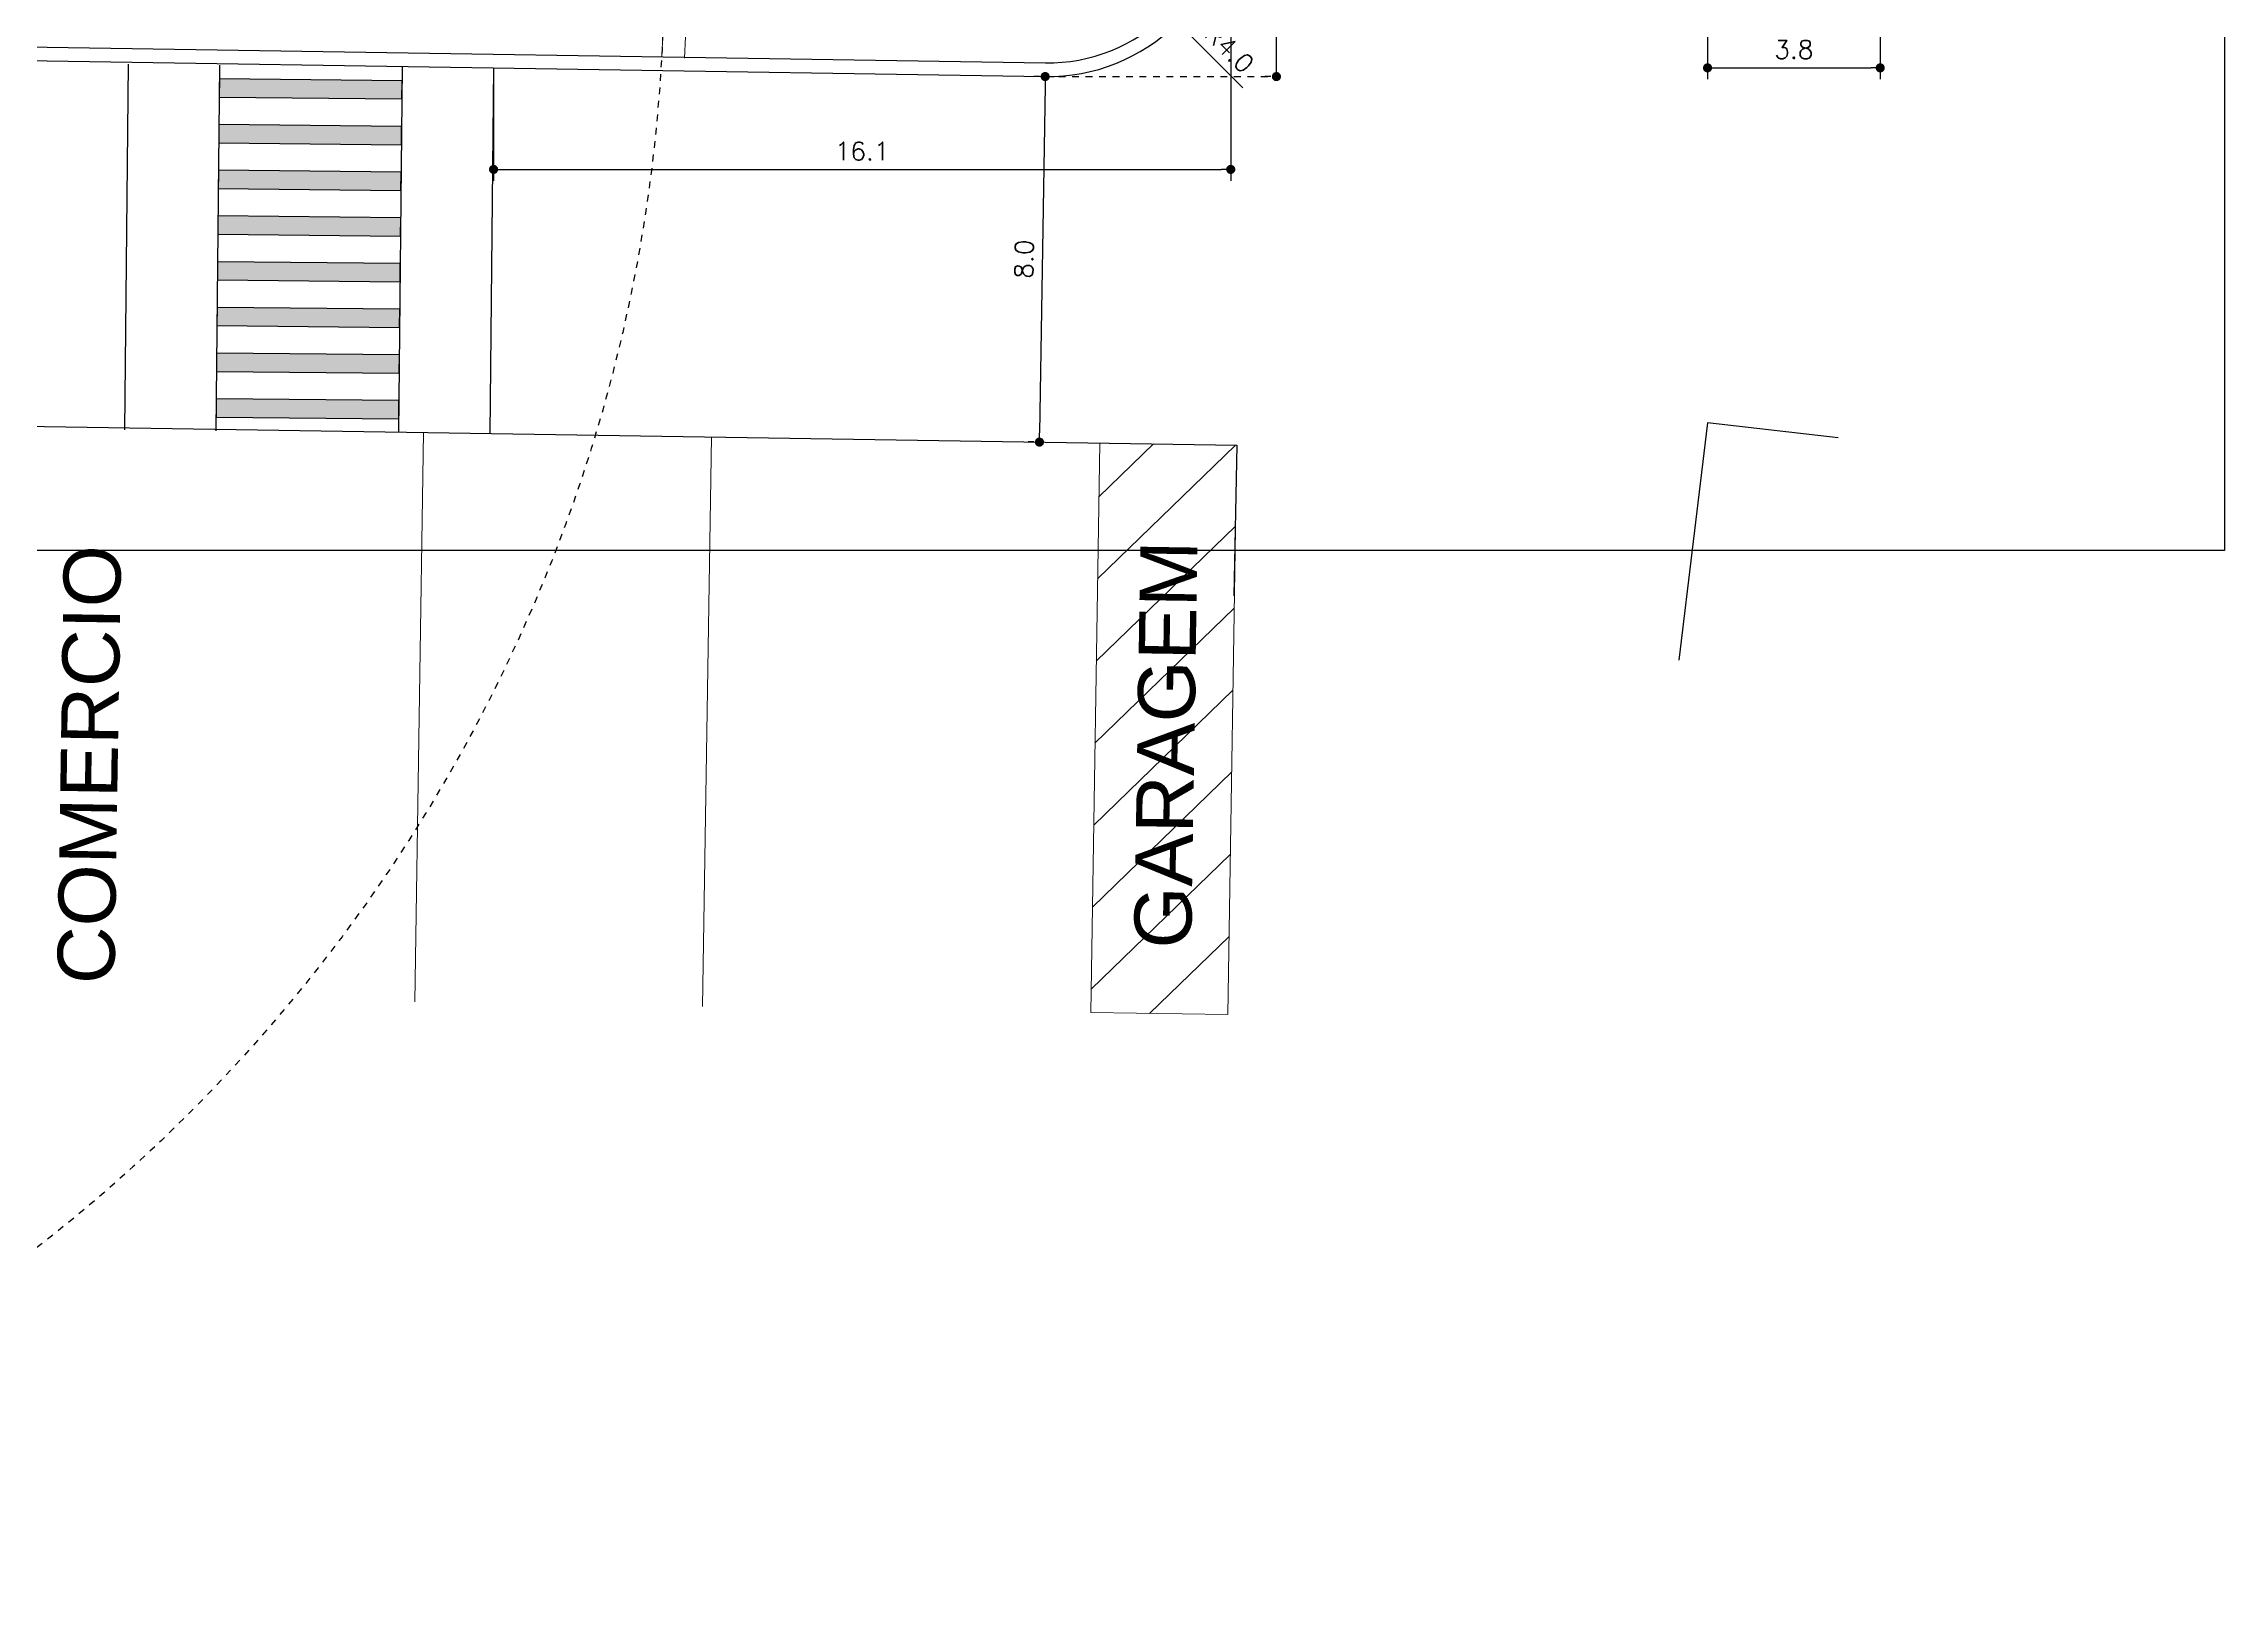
# Model space of a CAD drawing. Extents: x 387222 to 388513, y 9633222 to 9634061.
# Drawn here: x 388007.27 to 388055.01, y 9633291.12 to 9633324.92 of the extents above; entities that cross this region are included whole.
import ezdxf

# ---------------------------------------------------------------- set-up
doc = ezdxf.new("R2010")
doc.units = 0
doc.header["$LTSCALE"] = 0.04921259842519685
doc.header["$PDSIZE"] = -2.5
doc.linetypes.add('ACAD_PROJEÇÃO', pattern=[0.2, 0.1, -0.1])
doc.layers.get('Defpoints').update_dxf_attribs({"color": 8})
for name, color, linetype in [('AI-Cotas', 12, 'Continuous'), ('Camada 1', 7, 'Continuous'), ('MEIO-FIO', 3, 'Continuous'), ('PROJEÇÃO', 8, 'ACAD_PROJEÇÃO'), ('SINAH_IMPLANTAR', 7, 'Continuous')]:
    doc.layers.add(name, color=color, linetype=linetype)
doc.layers.add('ARQ_PISO', color=7, linetype='Continuous', lineweight=13)
doc.layers.add('Layout', color=8, linetype='Continuous', lineweight=13)
doc.styles.add('RS200', font='romans.shx', dxfattribs={"height": 0.4})
doc.styles.add('T7', font='arial.ttf')
doc.dimstyles.new('Cota 200', dxfattribs={"dimscale": 0.2, "dimtxt": 0.4, "dimasz": 1, "dimexe": 1.25, "dimexo": 0.625, "dimgap": 1, "dimtad": 1, "dimzin": 4, "dimdsep": 46, "dimtxsty": 'RS200', "dimblk": 'DOT', "dimcen": 0.1, "dimclrt": 2, "dimadec": 0, "dimazin": 0, "dimtfac": 1, "dimtix": 1, "dimtmove": 0, "dimatfit": 3, "dimldrblk": 'DOT', "dimfxl": 1, "dimarcsym": 0})

# ---------------------------------------------------------------- blocks, each defined once
blk = doc.blocks.new('A$C2188079F')
at = {"layer": 'Layout'}
h = blk.add_hatch(dxfattribs=at)
h.set_pattern_fill('LINE', color=256, scale=0.4, angle=45.80543982138884, style=0)
h.set_pattern_definition([(45.80543982138884, (2.069106477312744, 57.00632724538445), (-0.9105605299318542, 0.8853132334548156), [])])
h.paths.add_polyline_path([(41.19592950423248, 12.90303795412183), (38.19622592255473, 12.86086661182344), (38.37141798762605, 0.3992221169173717), (41.3711215693038, 0.4413934592157602)])
for p, q in [((3.158347681164742e-07, 12.32388486340642), (41.19592950423248, 12.90303795412183)), ((41.19592950423248, 12.90303795412183), (41.3711215693038, 0.4413934592157602)), ((9.799032016017009, 12.46164458058774), (9.974224081030115, 8.568167686462402e-08)), ((23.39768825296778, 12.65282132849097), (23.57288031798089, 0.1911768335849047)), ((29.69706577446777, 12.74138114415109), (29.87225783948088, 0.2797366511076689)), ((38.19622592255473, 12.86086661182344), (38.37141798762605, 0.3992221169173717)), ((41.3711215693038, 0.4413934592157602), (38.37141798762605, 0.3992221169173717))]:
    blk.add_line(p, q, dxfattribs=at)
at = {"layer": 'Layout', "char_height": 1.25, "width": 15.72225240717143, "attachment_point": 1, "rotation": 90.80543982138883, "style": 'T7'}
for s, insert in [('GARAGEM', (39.2760995500721, 1.837821006774902)), ('COMERCIO', (15.73768913687672, 0.3603971693664789))]:
    blk.add_mtext(s, dxfattribs=dict(at, insert=insert))
blk = doc.blocks.new('A$C25162ABB')
at = {"layer": 'SINAH_IMPLANTAR'}
h = blk.add_hatch(color=256, dxfattribs=at)
h.dxf.hatch_style = 1
h.paths.add_polyline_path([(2.018109218392055, 7.351167233660817), (6.016661224479321, 7.458786258473992), (6.005899321986362, 7.85864146053791), (2.007347315899096, 7.751022435724735)])
h = blk.add_hatch(color=256, dxfattribs=at)
h.dxf.hatch_style = 1
h.paths.add_polyline_path([(2.045013973664027, 6.35152923129499), (6.043565979751293, 6.459148256108165), (6.032804077258334, 6.859003458172083), (2.034252071171068, 6.751384433358908)])
h = blk.add_hatch(color=256, dxfattribs=at)
h.dxf.hatch_style = 1
h.paths.add_polyline_path([(2.071918728819583, 5.351891230791807), (6.070470734906849, 5.459510255604982), (6.059708832413889, 5.8593654576689), (2.061156826326624, 5.751746432855725)])
h = blk.add_hatch(color=256, dxfattribs=at)
h.dxf.hatch_style = 1
h.paths.add_polyline_path([(2.098823484091554, 4.352253226563334), (6.09737549017882, 4.45987225137651), (6.086613587685861, 4.859727453440428), (2.088061581598595, 4.752108428627253)])
h = blk.add_hatch(color=256, dxfattribs=at)
h.dxf.hatch_style = 1
h.paths.add_polyline_path([(2.12572823924711, 3.352615227922797), (6.124280245334376, 3.460234252735972), (6.113518342841417, 3.860089454799891), (2.114966336754151, 3.752470429986715)])
h = blk.add_hatch(color=256, dxfattribs=at)
h.dxf.hatch_style = 1
h.paths.add_polyline_path([(2.152632994402666, 2.35297722555697), (6.151185000489932, 2.460596250370145), (6.140423097996973, 2.860451452434063), (2.141871091909707, 2.752832427620888)])
h = blk.add_hatch(color=256, dxfattribs=at)
h.dxf.hatch_style = 1
h.paths.add_polyline_path([(2.179537749558222, 1.353339226916432), (6.178089755645487, 1.460958251729608), (6.167327853152528, 1.860813453793526), (2.168775847065262, 1.75319442898035)])
h = blk.add_hatch(color=256, dxfattribs=at)
h.dxf.hatch_style = 1
h.paths.add_polyline_path([(2.206442504830193, 0.3537012226879597), (6.204994510917459, 0.4613202475011349), (6.1942326084245, 0.861175449565053), (2.195680602337234, 0.7535564247518778)])
at = {"layer": 'Camada 1'}
for points in [[(5.997827895567752, 8.158532856032252), (6.213065935648046, 0.1614289004355669)], [(7.997103898669593, 8.212342366576195), (8.212341938749887, 0.2152384109795094)], [(-1.137377694249153e-07, 7.997104324400425), (0.2152379263425246, 3.688037395477295e-07)], [(1.999275889364071, 8.050913834944367), (2.214513929444365, 0.053809879347682)]]:
    blk.add_lwpolyline(points, dxfattribs=at)
at = {"layer": 'SINAH_IMPLANTAR'}
for points in [[(2.018109218392055, 7.351167233660817), (6.016661224479321, 7.458786258473992), (6.005899321986362, 7.85864146053791), (2.007347315899096, 7.751022435724735)], [(2.045013973664027, 6.35152923129499), (6.043565979751293, 6.459148256108165), (6.032804077258334, 6.859003458172083), (2.034252071171068, 6.751384433358908)], [(2.071918728819583, 5.351891230791807), (6.070470734906849, 5.459510255604982), (6.059708832413889, 5.8593654576689), (2.061156826326624, 5.751746432855725)], [(2.098823484091554, 4.352253226563334), (6.09737549017882, 4.45987225137651), (6.086613587685861, 4.859727453440428), (2.088061581598595, 4.752108428627253)], [(2.12572823924711, 3.352615227922797), (6.124280245334376, 3.460234252735972), (6.113518342841417, 3.860089454799891), (2.114966336754151, 3.752470429986715)], [(2.152632994402666, 2.35297722555697), (6.151185000489932, 2.460596250370145), (6.140423097996973, 2.860451452434063), (2.141871091909707, 2.752832427620888)], [(2.179537749558222, 1.353339226916432), (6.178089755645487, 1.460958251729608), (6.167327853152528, 1.860813453793526), (2.168775847065262, 1.75319442898035)], [(2.206442504830193, 0.3537012226879597), (6.204994510917459, 0.4613202475011349), (6.1942326084245, 0.861175449565053), (2.195680602337234, 0.7535564247518778)]]:
    blk.add_lwpolyline(points, close=True, dxfattribs=at)
blk = doc.blocks.new('_Dot')
at = {"color": 0, "linetype": 'ByBlock', "lineweight": -2}
blk.add_line((-0.5, 0), (-1, 0), dxfattribs=at)
at = {"color": 0, "linetype": 'ByBlock', "const_width": 0.5}
blk.add_lwpolyline([(-0.25, 0, 1), (0.25, 0, 1)], format="xyb", close=True, dxfattribs=at)
blk = doc.blocks.new('*D222')
at = {"layer": 'AI-Cotas', "color": 0, "lineweight": -2, "transparency": 16777216}
for p, q in [((388029.2574345414, 9633328.199526604), (388032.092754567, 9633325.378009226)), ((388033.5239161057, 9633323.953814737), (388032.2345205685, 9633325.236933356))]:
    blk.add_line(p, q, dxfattribs=at)
at = {"layer": 'Defpoints', "color": 0, "transparency": 16777216}
for p in [(388029.2574345414, 9633328.199526604), (388032.092754567, 9633325.378009226)]:
    blk.add_point(p, dxfattribs=at)
at = {"layer": 'AI-Cotas', "color": 0, "lineweight": -2, "transparency": 16777216, "xscale": 0.2, "yscale": 0.2, "zscale": 0.2, "rotation": 135.1398010632409}
blk.add_blockref('_Dot', (388032.092754567, 9633325.378009226), dxfattribs=at)
at = {"layer": 'AI-Cotas', "color": 2, "transparency": 16777216, "insert": (388033.2322530756, 9633324.808368117), "char_height": 0.4, "attachment_point": 5, "rotation": 315.13980106324084, "style": 'RS200'}
blk.add_mtext('R4.0', dxfattribs=at)
blk = doc.blocks.new('*D230')
at = {"layer": 'AI-Cotas', "color": 0, "lineweight": -2, "transparency": 16777216}
for p, q in [((388029.0700024056, 9633324.201965572), (388028.9450176356, 9633324.203917053)), ((388029.191864799, 9633324.000038467), (388029.0732147939, 9633316.400964683)), ((388028.9451076633, 9633316.202940537), (388028.8201228934, 9633316.204892017))]:
    blk.add_line(p, q, dxfattribs=at)
at = {"layer": 'Defpoints', "color": 0, "transparency": 16777216}
for p in [(388029.1949871715, 9633324.200014092), (388029.0700924293, 9633316.200989056), (388029.0700924253, 9633316.200989056)]:
    blk.add_point(p, dxfattribs=at)
at = {"layer": 'AI-Cotas', "color": 0, "lineweight": -2, "transparency": 16777216, "xscale": 0.2, "yscale": 0.2, "zscale": 0.2}
for p, rotation in [((388029.1949871675, 9633324.200014092), 89.10547096048643), ((388029.0700924253, 9633316.200989056), 269.1054709604864)]:
    blk.add_blockref('_Dot', p, dxfattribs=dict(at, rotation=rotation))
at = {"layer": 'AI-Cotas', "color": 2, "transparency": 16777216, "insert": (388028.7325885453, 9633320.20674631), "char_height": 0.4, "attachment_point": 5, "rotation": 89.1054709604864, "style": 'RS200'}
blk.add_mtext('8.0', dxfattribs=at)
blk = doc.blocks.new('*D252')
at = {"layer": 'AI-Cotas', "color": 0, "lineweight": -2, "transparency": 16777216}
for p, q in [((388043.6944097087, 9633325.265244804), (388043.6944097087, 9633324.140244804)), ((388047.4749805533, 9633325.265244804), (388047.4749805533, 9633324.140244804)), ((388043.8944097087, 9633324.390244804), (388047.2749805533, 9633324.390244804))]:
    blk.add_line(p, q, dxfattribs=at)
at = {"layer": 'Defpoints', "color": 0, "transparency": 16777216}
for p in [(388043.6944097087, 9633325.390244804), (388047.4749805533, 9633325.390244804), (388047.4749805533, 9633324.390244804)]:
    blk.add_point(p, dxfattribs=at)
at = {"layer": 'AI-Cotas', "color": 0, "lineweight": -2, "transparency": 16777216, "xscale": 0.2, "yscale": 0.2, "zscale": 0.2, "rotation": 180}
blk.add_blockref('_Dot', (388043.6944097087, 9633324.390244804), dxfattribs=at)
at = {"layer": 'AI-Cotas', "color": 0, "lineweight": -2, "transparency": 16777216, "xscale": 0.2, "yscale": 0.2, "zscale": 0.2}
blk.add_blockref('_Dot', (388047.4749805533, 9633324.390244804), dxfattribs=at)
at = {"layer": 'AI-Cotas', "color": 2, "transparency": 16777216, "insert": (388045.584695131, 9633324.790244805), "char_height": 0.4, "attachment_point": 5, "style": 'RS200'}
blk.add_mtext('3.8', dxfattribs=at)
blk = doc.blocks.new('*D286')
at = {"layer": 'AI-Cotas', "color": 0, "lineweight": -2, "transparency": 16777216}
for p, q in [((388034.1324345423, 9633335.670389615), (388034.0074345423, 9633335.670389615)), ((388034.2574345423, 9633324.40001409), (388034.2574345423, 9633335.470389616)), ((388034.1324345423, 9633324.20001409), (388034.0074345423, 9633324.20001409))]:
    blk.add_line(p, q, dxfattribs=at)
at = {"layer": 'Defpoints', "color": 0, "transparency": 16777216}
for p in [(388034.2574345423, 9633335.670389615), (388034.2574345423, 9633335.670389615), (388034.2574345423, 9633324.20001409)]:
    blk.add_point(p, dxfattribs=at)
at = {"layer": 'AI-Cotas', "color": 0, "lineweight": -2, "transparency": 16777216, "xscale": 0.2, "yscale": 0.2, "zscale": 0.2}
for p, rotation in [((388034.2574345423, 9633335.670389615), 90), ((388034.2574345423, 9633324.20001409), 270)]:
    blk.add_blockref('_Dot', p, dxfattribs=dict(at, rotation=rotation))
at = {"layer": 'AI-Cotas', "color": 2, "transparency": 16777216, "insert": (388033.8574345407, 9633329.935201854), "char_height": 0.4, "attachment_point": 5, "rotation": 90, "style": 'RS200'}
blk.add_mtext('11.5', dxfattribs=at)
blk = doc.blocks.new('*D529')
at = {"layer": 'AI-Cotas', "color": 0, "lineweight": -2, "transparency": 16777216}
for p, q in [((388033.2574345435, 9633328.074526602), (388033.2574345435, 9633321.917939944)), ((388017.1208065894, 9633324.26353727), (388017.1208065894, 9633321.917939944)), ((388017.3208065894, 9633322.167939944), (388033.0574345435, 9633322.167939944))]:
    blk.add_line(p, q, dxfattribs=at)
at = {"layer": 'Defpoints', "color": 0, "transparency": 16777216}
for p in [(388033.2574345435, 9633328.199526602), (388017.1208065894, 9633324.38853727), (388033.2574345435, 9633322.167939944)]:
    blk.add_point(p, dxfattribs=at)
at = {"layer": 'AI-Cotas', "color": 0, "lineweight": -2, "transparency": 16777216, "xscale": 0.2, "yscale": 0.2, "zscale": 0.2, "rotation": 180}
blk.add_blockref('_Dot', (388017.1208065894, 9633322.167939944), dxfattribs=at)
at = {"layer": 'AI-Cotas', "color": 0, "lineweight": -2, "transparency": 16777216, "xscale": 0.2, "yscale": 0.2, "zscale": 0.2}
blk.add_blockref('_Dot', (388033.2574345435, 9633322.167939944), dxfattribs=at)
at = {"layer": 'AI-Cotas', "color": 2, "transparency": 16777216, "insert": (388025.1891205665, 9633322.567939945), "char_height": 0.4, "attachment_point": 5, "style": 'RS200'}
blk.add_mtext('16.1', dxfattribs=at)

msp = doc.modelspace()

# ---------------------------------------------------------------- linework, layer by layer
at = {"layer": 'ARQ_PISO'}
for radius, end in [(35.5, 5.083619261724449), (36, 4.693902796547963)]:
    msp.add_arc((387985.3561070664, 9633326.616135495), radius, 356.7945797982698, end, dxfattribs=at)
at = {"layer": 'Defpoints'}
msp.add_lwpolyline([(388055.0084279774, 9633313.829406537), (387931.0084279774, 9633313.829406537), (387931.0084279774, 9633377.829406537), (388055.0084279774, 9633377.829406537)], close=True, dxfattribs=at)
at = {"layer": 'MEIO-FIO'}
for points in [[(388004.1219244039, 9633324.546251789), (388006.8831001817, 9633324.548386207), (388029.1949871714, 9633324.20001409, 0.4187937791647714), (388033.2574345423, 9633328.1995266), (388033.2574345423, 9633335.670389615)], [(388004.2445508669, 9633324.846346669), (388006.8853261559, 9633324.848388016), (388029.1996707241, 9633324.499977529, 0.4187937792639182), (388032.9574345423, 9633328.1995266), (388032.9574345423, 9633335.370389614)]]:
    msp.add_lwpolyline(points, format="xyb", dxfattribs=at)
for points in [[(388046.5536790167, 9633316.296934158), (388043.6944097087, 9633316.625780124), (388043.0660997333, 9633311.425501809)], [(387941.8120344582, 9633303.471293485), (387942.1115275472, 9633315.894692754), (387987.5461943981, 9633316.53343618), (388006.8237408688, 9633316.54833793), (388033.3882300577, 9633316.133566754), (388033.3262123151, 9633312.836096391)]]:
    msp.add_lwpolyline(points, dxfattribs=at)
at = {"layer": 'PROJEÇÃO', "ltscale": 30}
msp.add_lwpolyline([(388029.1949871714, 9633324.20001409), (388034.2574345423, 9633324.20001409)], dxfattribs=at)
msp.add_circle((387985.3561070664, 9633326.616135495), 35.5, dxfattribs=at)

# ---------------------------------------------------------------- block references
for name, p, rotation in [('A$C25162ABB', (388008.8273382521, 9633316.476598276), 357.8941032891773), ('A$C2188079F', (387991.8276541963, 9633304.458313856), 358.3000311367287)]:
    msp.add_blockref(name, p, dxfattribs=dict(rotation=rotation))

# ---------------------------------------------------------------- dimensions: what is measured, and where the dimension line sits
at = {"layer": 'AI-Cotas'}
dim = msp.add_linear_dim(base=(388034.2574345423, 9633335.670389615), p1=(388034.2574345423, 9633324.20001409), p2=(388034.2574345423, 9633335.670389615), angle=90, dimstyle='Cota 200', override={"dimdec": 1}, dxfattribs=at)
dim.commit()
dim.dimension.update_dxf_attribs({"geometry": '*D286', "text_midpoint": (388033.8574345407, 9633329.935201854)})
for base, p1, p2, picture, middle in [((388033.2574345435, 9633322.167939944), (388017.1208065894, 9633324.38853727), (388033.2574345435, 9633328.199526602), '*D529', (388025.1891205665, 9633322.567939945)), ((388047.4749805533, 9633324.390244804), (388043.6944097087, 9633325.390244804), (388047.4749805533, 9633325.390244804), '*D252', (388045.584695131, 9633324.790244805))]:
    dim = msp.add_linear_dim(base=base, p1=p1, p2=p2, dimstyle='Cota 200', override={"dimdec": 1}, dxfattribs=at)
    dim.commit()
    dim.dimension.update_dxf_attribs({"geometry": picture, "text_midpoint": middle})
dim = msp.add_radius_dim(center=(388029.2574345414, 9633328.199526604), mpoint=(388032.092754567, 9633325.378009226), dimstyle='Cota 200', override={"dimdec": 1}, dxfattribs=at)
dim.commit()
dim.dimension.update_dxf_attribs({"geometry": '*D222', "text_midpoint": (388033.2322530756, 9633324.808368117)})
dim = msp.add_aligned_dim(p1=(388029.1949871714, 9633324.20001409), p2=(388029.0700924293, 9633316.200989056), distance=-4.015839127562757e-09, dimstyle='Cota 200', override={"dimdec": 1}, dxfattribs=at)
dim.commit()
dim.dimension.update_dxf_attribs({"geometry": '*D230', "text_midpoint": (388028.7325885453, 9633320.20674631)})

doc.saveas('drawing.dxf')
